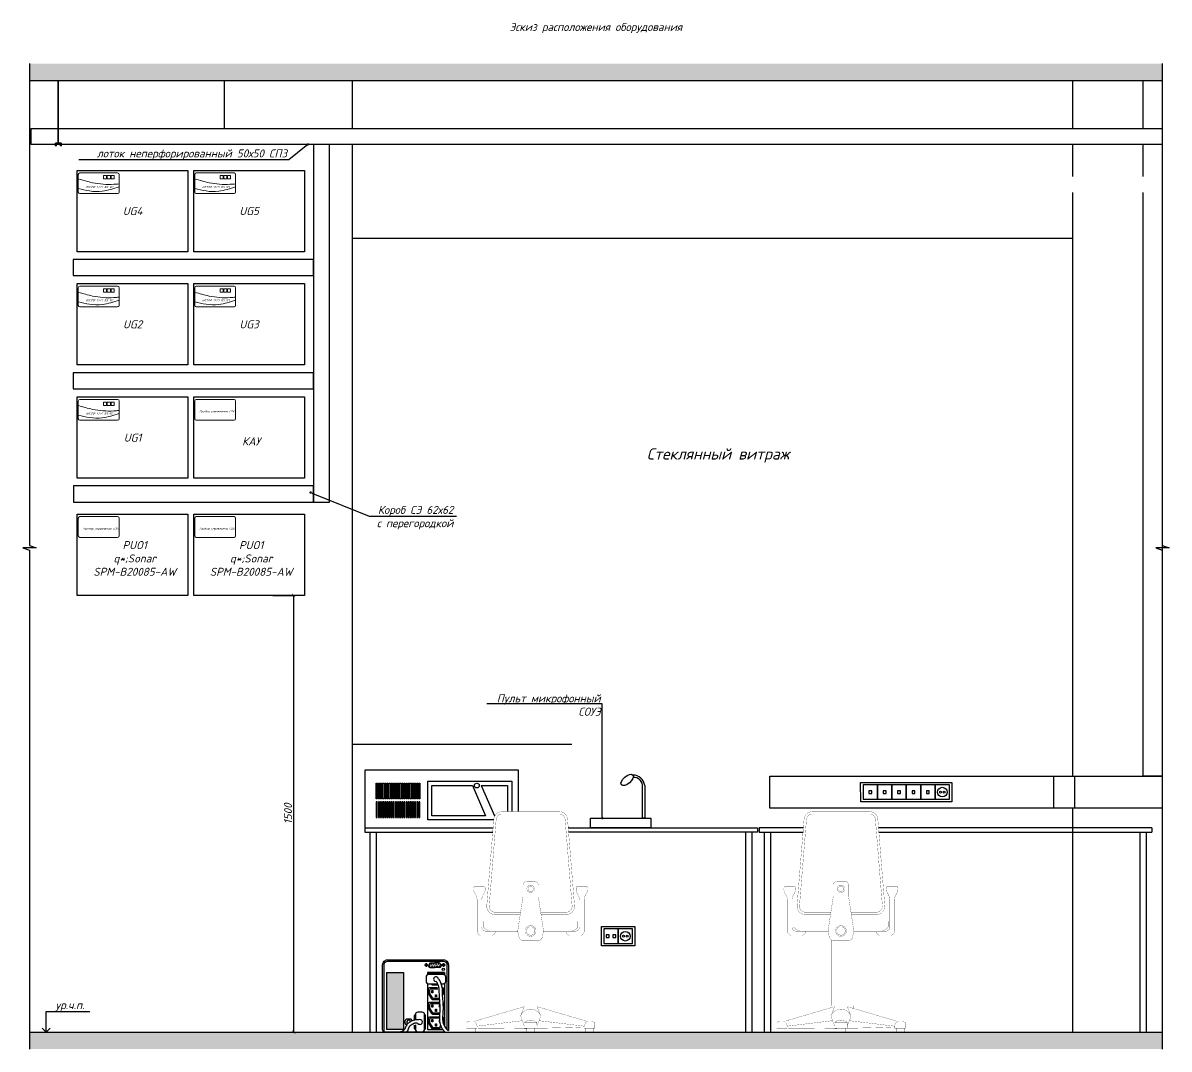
# Model space of a CAD drawing. Extents: x -152830 to 1281226, y -304852 to -2349.
# Drawn here: x 1146043 to 1181851, y -133827 to -101779 of the extents above; entities that cross this region are included whole.
import ezdxf
from ezdxf import colors
from ezdxf.entities.mleader import LeaderData, LeaderLine
from ezdxf.math import Vec2, Vec3

# ---------------------------------------------------------------- set-up
doc = ezdxf.new("R2010")
doc.units = 0
doc.header["$LTSCALE"] = 100
doc.header["$PDMODE"] = 1
doc.header["$PDSIZE"] = 200
doc.layers.get('Defpoints').update_dxf_attribs({"color": 42})
doc.styles.add('BDG_GOST_Common_R', font='GOST_Common.ttf')
doc.styles.add('OlympDesign', font='isocpeui.ttf', dxfattribs={"height": 250})
doc.dimstyles.new('BDG_D_1-4', dxfattribs={"dimtxt": 2.5, "dimasz": 2, "dimexe": 1, "dimexo": 0.5, "dimgap": 0.5, "dimtad": 1, "dimdec": 4, "dimlfac": 4, "dimdsep": 46, "dimtxsty": 'BDG_GOST_Common_R', "dimblk": 'ARCHTICK', "dimcen": 0, "dimclrd": 256, "dimclre": 256, "dimclrt": 256, "dimadec": 4, "dimazin": 2, "dimtfac": 1, "dimtdec": 4, "dimtofl": 0, "dimtmove": 1, "dimatfit": 3, "dimfxl": 1, "dimtolj": 1, "dimtzin": 0, "dimlwd": -1, "dimlwe": -1, "dimarcsym": 0})

# ---------------------------------------------------------------- blocks, each defined once
blk = doc.blocks.new('_None')
blk = doc.blocks.new('_Dot')
at = {"color": 0, "linetype": 'ByBlock', "lineweight": -2}
blk.add_line((-0.5, 0), (-1, 0), dxfattribs=at)
at = {"color": 0, "linetype": 'ByBlock', "const_width": 0.5}
blk.add_lwpolyline([(-0.25, 0, 1), (0.25, 0, 1)], format="xyb", close=True, dxfattribs=at)
blk = doc.blocks.new('1212ё')
blk.add_hatch(color=256).paths.add_polyline_path([(4885197.7, 145707.3), (4885130.4, 145707.3), (4885130.4, 145483.8), (4885197.7, 145483.8)])
h = blk.add_hatch(color=256)
h.paths.add_polyline_path([(4885326, 145620.3), (4885322.1, 145620.3), (4885322.1, 145611.3), (4885326, 145611.3)])
h.paths.add_polyline_path([(4885307.6, 145628.1), (4885311.5, 145628.1), (4885311.5, 145637.1), (4885307.6, 145637.1)])
h.paths.add_polyline_path([(4885326, 145563.3), (4885322.1, 145563.3), (4885322.1, 145554.3), (4885326, 145554.3)])
h.paths.add_polyline_path([(4885307.6, 145571.1), (4885311.5, 145571.1), (4885311.5, 145580.1), (4885307.6, 145580.1)])
h.paths.add_polyline_path([(4885326, 145506.3), (4885322.1, 145506.3), (4885322.1, 145497.3), (4885326, 145497.3)])
h.paths.add_polyline_path([(4885307.6, 145514.1), (4885311.5, 145514.1), (4885311.5, 145523.1), (4885307.6, 145523.1)])
for p, q in [((4885286.2, 145742.7), (4885286.2, 145728.6)), ((4885299, 145741.9), (4885295.5, 145732.9)), ((4885303.1, 145744.7), (4885319.6, 145744.7)), ((4885336, 145744.7), (4885319.6, 145744.7)), ((4885340.2, 145741.9), (4885343.7, 145732.9)), ((4885352.9, 145742.7), (4885352.9, 145728.6)), ((4885130.4, 145707.3), (4885197.7, 145707.3)), ((4885130.4, 145707.3), (4885130.4, 145483.8)), ((4885197.7, 145707.3), (4885197.7, 145483.8)), ((4885278.9, 145736.2), (4885293.5, 145736.2)), ((4885357.6, 145707.3), (4885290.3, 145707.3)), ((4885290.3, 145707.3), (4885290.3, 145698.7)), ((4885349.5, 145703.5), (4885298.5, 145703.5)), ((4885299.6, 145726.7), (4885319.6, 145726.7)), ((4885345, 145699), (4885303, 145699)), ((4885339.5, 145726.7), (4885319.6, 145726.7)), ((4885360.2, 145736.2), (4885345.7, 145736.2)), ((4885357.6, 145707.3), (4885357.6, 145698.7)), ((4885290.3, 145662.7), (4885290.3, 145483.8)), ((4885310.8, 145658.5), (4885330.9, 145658.5)), ((4885357.6, 145662.7), (4885357.6, 145496.4)), ((4885294, 145642), (4885294, 145625.6)), ((4885294.7, 145623.2), (4885307, 145603.6)), ((4885330.4, 145646.5), (4885298.5, 145646.5)), ((4885298.5, 145637.5), (4885298.5, 145626.9)), ((4885299.2, 145624.5), (4885309.5, 145608.1)), ((4885330.7, 145642), (4885303, 145642)), ((4885313.3, 145606), (4885334.7, 145606)), ((4885349.5, 145646.5), (4885346.4, 145646.5)), ((4885349.5, 145626.9), (4885349.5, 145637.5)), ((4885353.3, 145623.2), (4885350.6, 145618.8)), ((4885354, 145625.6), (4885354, 145642)), ((4885294, 145585), (4885294, 145568.6)), ((4885294.7, 145566.2), (4885307, 145546.6)), ((4885339.3, 145589.5), (4885298.5, 145589.5)), ((4885298.5, 145580.5), (4885298.5, 145569.9)), ((4885299.2, 145567.5), (4885309.5, 145551.1)), ((4885338.9, 145585), (4885303, 145585)), ((4885310.8, 145601.5), (4885337.2, 145601.5)), ((4885350.6, 145589.4), (4885353.1, 145588.8)), ((4885353.3, 145566.2), (4885350.9, 145562.3)), ((4885354, 145568.6), (4885354, 145585)), ((4885227, 145524.1), (4885207, 145524.1)), ((4885239.7, 145521.2), (4885239.7, 145539.2)), ((4885283, 145488.2), (4885283, 145539.2)), ((4885294, 145528), (4885294, 145511.6)), ((4885336.1, 145532.5), (4885298.5, 145532.5)), ((4885298.5, 145523.5), (4885298.5, 145512.9)), ((4885336.2, 145528), (4885303, 145528)), ((4885310.8, 145544.5), (4885335.6, 145544.5)), ((4885313.3, 145549), (4885334.7, 145549)), ((4885354, 145504.1), (4885354, 145528)), ((4885121.2, 145478.9), (4885121.2, 145494.9)), ((4885197.7, 145483.8), (4885130.4, 145483.8)), ((4885209.5, 145503.2), (4885207, 145503.2)), ((4885239.7, 145488.2), (4885239.7, 145501.5)), ((4885290.3, 145483.8), (4885350.9, 145483.8)), ((4885294.7, 145509.2), (4885307, 145489.6)), ((4885299.2, 145510.5), (4885309.5, 145494.1)), ((4885310.8, 145487.5), (4885337.2, 145487.5)), ((4885313.3, 145492), (4885334.7, 145492)), ((4885342.2, 145500), (4885338.6, 145494.1)), ((4885344.3, 145494.9), (4885341, 145489.6))]:
    blk.add_line(p, q)
for points in [[(4885360.2, 145473.6), (4885125.6, 145473.6, -0.414214), (4885115.6, 145483.6), (4885115.6, 145737.3, -0.414214), (4885134.3, 145756.1), (4885353.7, 145756.1, -0.414214), (4885372.4, 145737.3), (4885372.4, 145479.8)], [(4885121.2, 145474.6), (4885121.2, 145737.3, -0.414214), (4885134.3, 145750.5), (4885353.7, 145750.5, -0.414214), (4885366.8, 145737.3), (4885366.8, 145484.4)], [(4885346.1, 145662.7), (4885352.8, 145662.7, 0.414214), (4885362.2, 145672.1), (4885362.2, 145689.3, 0.414214), (4885352.8, 145698.7), (4885294.8, 145698.7, 0.414214), (4885285.5, 145689.3), (4885285.5, 145672.1, 0.414214), (4885294.8, 145662.7), (4885330.6, 145662.7)], [(4885243.4, 145502.8), (4885243.4, 145491.4), (4885243.4, 145484.7, 0.414214), (4885252.7, 145475.3), (4885269.9, 145475.3, 0.414214), (4885279.3, 145484.7), (4885279.3, 145542.7, 0.414214), (4885269.9, 145552), (4885252.7, 145552, 0.414214), (4885243.4, 145542.7), (4885243.4, 145521.8)]]:
    blk.add_lwpolyline(points, format="xyb")
for points in [[(4885307.6, 145637.1), (4885311.5, 145637.1), (4885311.5, 145628.1), (4885307.6, 145628.1)], [(4885322.1, 145620.3), (4885326, 145620.3), (4885326, 145611.3), (4885322.1, 145611.3)], [(4885307.6, 145580.1), (4885311.5, 145580.1), (4885311.5, 145571.1), (4885307.6, 145571.1)], [(4885322.1, 145563.3), (4885326, 145563.3), (4885326, 145554.3), (4885322.1, 145554.3)], [(4885307.6, 145523.1), (4885311.5, 145523.1), (4885311.5, 145514.1), (4885307.6, 145514.1)], [(4885322.1, 145506.3), (4885326, 145506.3), (4885326, 145497.3), (4885322.1, 145497.3)]]:
    blk.add_lwpolyline(points, close=True)
for points in [[(4885338.2, 145580.1), (4885336.5, 145580.1), (4885336.5, 145571.1), (4885336.8, 145571.1)], [(4885336.5, 145522.7), (4885336.5, 145514.1), (4885337.9, 145514.1)]]:
    blk.add_lwpolyline(points)
for centre, radius in [((4885286.2, 145736.2), 5.15), ((4885304.8, 145739.7), 1.36), ((4885314.6, 145739.7), 1.36), ((4885324.5, 145739.7), 1.36), ((4885334.3, 145739.7), 1.36), ((4885352.9, 145736.2), 5.15), ((4885299.4, 145731.3), 1.36), ((4885309.2, 145731.3), 1.36), ((4885318.9, 145731.3), 1.36), ((4885328.8, 145731.3), 1.36), ((4885338.6, 145731.3), 1.36), ((4885352.5, 145719.8), 4.6)]:
    blk.add_circle(centre, radius)
for centre, radius, start, end in [((4885303.1, 145740.2), 4.5, 90, 158.7589), ((4885336, 145740.2), 4.5, 21.2411, 90), ((4885298.5, 145699), 4.5, 90, 180), ((4885299.6, 145731.2), 4.5, 158.7589, 270), ((4885339.5, 145731.2), 4.5, 270, 21.2411), ((4885349.5, 145699), 4.5, 0, 90), ((4885310.8, 145663), 4.5, 212.1014, 270), ((4885323.8, 145680.7), 9.38, 0, 238.0616), ((4885298.5, 145642), 4.5, 90, 180), ((4885298.5, 145625.6), 4.5, 180, 212.1014), ((4885303, 145637.5), 4.5, 90, 180), ((4885303, 145626.9), 4.5, 180, 212.1014), ((4885310.8, 145606), 4.5, 212.1014, 270), ((4885313.3, 145610.5), 4.5, 212.1014, 270), ((4885334.7, 145610.5), 4.5, 270, 295.7086), ((4885349.5, 145642), 4.5, 0, 90), ((4885349.5, 145625.6), 4.5, 327.8986, 0), ((4885298.5, 145585), 4.5, 90, 180), ((4885298.5, 145568.6), 4.5, 180, 212.1014), ((4885303, 145580.5), 4.5, 90, 180), ((4885303, 145569.9), 4.5, 180, 212.1014), ((4885349.5, 145585), 4.5, 0, 35.8949), ((4885349.5, 145568.6), 4.5, 327.8986, 0), ((4885217, 145513.7), 14.5, 133.6292, 226.3708), ((4885217, 145513.7), 7.27, 7.8098, 243.773), ((4885217, 145513.7), 14.5, 17.7179, 46.3708), ((4885244.2, 145539.2), 4.5, 100.5877, 180), ((4885261.3, 145513.7), 9.43, 270.5144, 102.3459), ((4885278.5, 145539.2), 4.5, 0, 79.4123), ((4885298.5, 145528), 4.5, 90, 180), ((4885303, 145523.5), 4.5, 90, 180), ((4885303, 145512.9), 4.5, 180, 212.1014), ((4885310.8, 145549), 4.5, 212.1014, 270), ((4885313.3, 145553.5), 4.5, 212.1014, 270), ((4885334.7, 145553.5), 4.5, 270, 277.759), ((4885349.5, 145528), 4.5, 0, 72.2818), ((4885244.2, 145488.2), 4.5, 180, 259.4123), ((4885278.5, 145488.2), 4.5, 280.5877, 0), ((4885298.5, 145511.6), 4.5, 180, 212.1014), ((4885310.8, 145492), 4.5, 212.1014, 270), ((4885313.3, 145496.5), 4.5, 212.1014, 270), ((4885334.7, 145496.5), 4.5, 270, 327.8986), ((4885337.2, 145492), 4.5, 270, 327.8986)]:
    blk.add_arc(centre, radius, start, end)
for points, knots in [([(4885318.9, 145672.8), (4885324.8, 145671.5), (4885325.2, 145671), (4885326.3, 145669.8), (4885327, 145668.8), (4885328.7, 145666.3), (4885329.6, 145664.6), (4885331.2, 145660.9), (4885331.9, 145658.9), (4885333.1, 145654.5), (4885333.6, 145652.2), (4885334.4, 145647.3), (4885334.7, 145644.7), (4885335.3, 145637.8), (4885335.5, 145633.4), (4885335.8, 145625.6), (4885335.9, 145622.2), (4885336.1, 145616.5), (4885336.2, 145614.2), (4885336.5, 145609.7), (4885336.6, 145607.4), (4885337.1, 145600.9), (4885337.4, 145596.6), (4885337.9, 145590), (4885338.1, 145587.6), (4885338.4, 145582.7), (4885338.5, 145580.3), (4885338.9, 145573), (4885339, 145568.2), (4885338.9, 145561.7), (4885338.9, 145560), (4885338.8, 145557.1), (4885338.7, 145556), (4885338.6, 145553.8), (4885338.6, 145552.7), (4885338.4, 145549.2), (4885338.2, 145546.9), (4885337.8, 145540.4), (4885337.5, 145536.2), (4885337.3, 145527.3), (4885337.4, 145522.8), (4885338.1, 145516.4), (4885338.4, 145514.8), (4885338.9, 145511.7), (4885339.2, 145510.2), (4885339.9, 145507.4), (4885340.3, 145505.9), (4885341.5, 145501.7), (4885342.6, 145498.9), (4885345.8, 145491.6), (4885348.2, 145487.3), (4885352.9, 145481.1), (4885354.7, 145478.9), (4885357.8, 145475.7), (4885359, 145474.6), (4885360.2, 145473.6)], [0, 0, 0, 0, 2.073829, 2.073829, 6.221486, 6.221486, 12.842874, 12.842874, 19.464262, 19.464262, 26.08565, 26.08565, 32.707039, 32.707039, 43.057231, 43.057231, 50.690868, 50.690868, 55.85087, 55.85087, 61.010872, 61.010872, 71.330877, 71.330877, 77.377053, 77.377053, 83.423228, 83.423228, 95.515578, 95.515578, 99.82058, 99.82058, 102.636087, 102.636087, 105.451594, 105.451594, 111.082608, 111.082608, 120.773769, 120.773769, 130.46493, 130.46493, 133.862276, 133.862276, 136.783647, 136.783647, 139.705018, 139.705018, 145.547759, 145.547759, 155.029207, 155.029207, 160.3557, 160.3557, 163.297682, 163.297682, 163.297682, 163.297682]), ([(4885333.2, 145680.7), (4885348.9, 145665), (4885347, 145628.2), (4885351, 145586.7), (4885352.2, 145552.5), (4885346.9, 145515.5), (4885360, 145489.6), (4885370.9, 145480.8), (4885372.4, 145479.8)], [0, 0, 0, 0, 66.526809, 93.834716, 128.050884, 168.596413, 203.698846, 209.086557, 209.086557, 209.086557, 209.086557]), ([(4885259.2, 145522.9), (4885254, 145522.4), (4885247.4, 145522.5), (4885237.8, 145521), (4885231.3, 145518.5), (4885222.5, 145514), (4885215.6, 145508.7), (4885205.4, 145500.3), (4885204, 145480.4), (4885188.3, 145474.9), (4885179.2, 145473.6)], [0, 0, 0, 0, 31.846095, 39.195652, 58.235349, 73.038396, 98.70487, 110.319011, 150.772328, 200.912656, 200.912656, 200.912656, 200.912656]), ([(4885261.3, 145504.3), (4885257.1, 145503.5), (4885255.1, 145504.7), (4885254.4, 145507.2), (4885253.3, 145506.9), (4885251.1, 145509.1), (4885249.6, 145509.8), (4885245.6, 145509.5), (4885243.8, 145509.3), (4885242.4, 145509), (4885242.2, 145509), (4885241.9, 145508.9), (4885241.7, 145508.9), (4885241.3, 145508.7), (4885240.9, 145508.6), (4885239.9, 145508.3), (4885239.2, 145508.1), (4885237.6, 145507.4), (4885236.8, 145507.1), (4885235, 145506.3), (4885234.1, 145505.8), (4885232.3, 145504.9), (4885231.5, 145504.5), (4885230.2, 145503.7), (4885229.8, 145503.4), (4885228.8, 145502.8), (4885228.3, 145502.5), (4885226.8, 145501.4), (4885225.8, 145500.7), (4885224.2, 145499.5), (4885223.7, 145499.1), (4885222.9, 145498.4), (4885222.5, 145498.1), (4885222, 145497.7), (4885221.8, 145497.6), (4885221.4, 145497.2), (4885221.2, 145497), (4885220.7, 145496.7), (4885220.5, 145496.5), (4885220, 145496.1), (4885219.7, 145495.9), (4885219.3, 145495.5), (4885219.2, 145495.3), (4885219.2, 145495.3), (4885219.2, 145495.2), (4885219.1, 145495.2), (4885219.1, 145495.2), (4885219, 145495.1), (4885219, 145495), (4885218.7, 145494.5), (4885218.5, 145494.1), (4885218, 145492.9), (4885217.7, 145492.2), (4885217.1, 145490.5), (4885216.8, 145489.5), (4885216.1, 145487.4), (4885215.7, 145486.2), (4885214.8, 145483.7), (4885214.2, 145482.4), (4885213.2, 145480.3), (4885212.8, 145479.7), (4885212.2, 145478.6), (4885211.9, 145478.2), (4885210.9, 145476.8), (4885210.2, 145475.9), (4885209.1, 145474.5), (4885208.6, 145474), (4885208.1, 145473.6)], [0, 0, 0, 0, 1.579936, 1.579936, 4.739808, 4.739808, 10.107013, 10.107013, 15.474218, 15.474218, 16.125352, 16.125352, 16.776486, 16.776486, 18.078755, 18.078755, 20.683292, 20.683292, 23.278884, 23.278884, 26.175315, 26.175315, 29.071747, 29.071747, 30.811517, 30.811517, 32.551288, 32.551288, 36.030829, 36.030829, 37.811869, 37.811869, 38.807646, 38.807646, 39.426319, 39.426319, 40.198279, 40.198279, 40.970239, 40.970239, 42.514158, 42.514158, 44.058078, 44.058078, 44.578095, 44.578095, 45.098112, 45.098112, 46.138145, 46.138145, 48.605122, 48.605122, 51.0721, 51.0721, 53.539077, 53.539077, 56.006054, 56.006054, 58.473031, 58.473031, 59.530153, 59.530153, 60.302114, 60.302114, 61.846035, 61.846035, 62.824618, 62.824618, 62.824618, 62.824618])]:
    blk.add_open_spline(points, degree=3, knots=knots)
blk = doc.blocks.new('ииии')
at = {"lineweight": 25, "const_width": 0.812}
for points in [[(4881410.6, 141817.8), (4881508.8, 141817.8, 0.438025), (4881541.2, 141852.9), (4881514, 142190.1, 0.390796), (4881481.6, 142220), (4881258.4, 142220, 0.390796), (4881226, 142190.1), (4881198.7, 141852.9, 0.438025), (4881231.1, 141817.8), (4881329.4, 141817.8)], [(4881409.1, 141827.1), (4881508.8, 141827.1, 0.438025), (4881531.9, 141852.1), (4881504.6, 142189.3, 0.390796), (4881481.6, 142210.6), (4881258.4, 142210.6, 0.390796), (4881235.3, 142189.3), (4881208.1, 141852.1, 0.438025), (4881231.1, 141827.1), (4881330.8, 141827.1)], [(4881147.6, 141922.1, 0.157065), (4881151.5, 141900.9, 0.157065)], [(4881151.5, 141927.6, 0.349073), (4881147.6, 141922.1, 0.349073)], [(4881161, 141868.8, 0.181669), (4881151.5, 141900.9, 0.181669)], [(4881178.8, 141868.8, -0.181669), (4881188.3, 141900.9, -0.181669)], [(4881188.3, 141927.6, -0.349073), (4881192.2, 141922.1, -0.349073)], [(4881192.2, 141922.1, -0.157065), (4881188.3, 141900.9, -0.157065)], [(4881547.7, 141922.1, 0.157065), (4881551.6, 141900.9, 0.157065)], [(4881551.6, 141927.6, 0.349073), (4881547.7, 141922.1, 0.349073)], [(4881561.2, 141868.8, 0.181669), (4881551.6, 141900.9, 0.181669)], [(4881578.9, 141868.8, -0.181669), (4881588.4, 141900.9, -0.181669)], [(4881588.4, 141927.6, -0.349073), (4881592.4, 141922.1, -0.349073)], [(4881592.4, 141922.1, -0.157065), (4881588.4, 141900.9, -0.157065)], [(4881161, 141875.5), (4881161, 141752.8, 0.414214), (4881177.3, 141736.6), (4881215.7, 141736.6, 0.414214), (4881231.9, 141752.8), (4881231.9, 141753.2)], [(4881211.5, 141753.2), (4881195, 141753.2, -0.414214), (4881178.8, 141769.4), (4881178.8, 141875.5)], [(4881578.9, 141875.5), (4881578.9, 141752.8, -0.414214), (4881562.6, 141736.6), (4881524.2, 141736.6, -0.414214), (4881508, 141752.8), (4881508, 141753.2)], [(4881528.4, 141753.2), (4881544.9, 141753.2, 0.414214), (4881561.2, 141769.4), (4881561.2, 141875.5)], [(4881185.5, 141769.4, 0.19403), (4881211.5, 141753.2, 0.19403)], [(4881554.4, 141769.4, -0.19403), (4881528.4, 141753.2, -0.19403)], [(4881409.3, 141422.4, 0.662735), (4881330.6, 141422.4, 0.662735)], [(4881160.5, 141382.2, 0.291439), (4881145.5, 141402.3, 0.291439)], [(4881394.4, 141396.6, 0.371511), (4881345.4, 141396.6, 0.371511)], [(4881579.5, 141382.2, -0.291439), (4881594.4, 141402.3, -0.291439)]]:
    blk.add_lwpolyline(points, format="xyb", dxfattribs=at)
for points in [[(4881370, 141716.3), (4881399.3, 141716.3, 0.352055), (4881415.1, 141729), (4881420.4, 141753.2), (4881400, 141886.9, -0.037954), (4881399.8, 141889.4), (4881399.8, 141932, 0.414214), (4881383.6, 141948.3), (4881370, 141948.3), (4881356.4, 141948.3, 0.414214), (4881340.1, 141932), (4881340.1, 141889.4, -0.037954), (4881339.9, 141886.9), (4881319.9, 141756.2, 0.092392), (4881320.1, 141750.2), (4881324.8, 141729, 0.352055), (4881340.7, 141716.3)], [(4881359.6, 141907.8, 0.198912), (4881370, 141903.5, 0.198912), (4881380.4, 141907.8, 0.198912), (4881384.7, 141918.2, 0.198912), (4881380.4, 141928.6, 0.198912), (4881370, 141932.9, 0.198912), (4881359.6, 141928.6, 0.198912), (4881355.3, 141918.2, 0.198912)], [(4881362.6, 141910.9, 0.198912), (4881370, 141907.8, 0.198912), (4881377.3, 141910.9, 0.198912), (4881380.3, 141918.2, 0.198912), (4881377.3, 141925.5, 0.198912), (4881370, 141928.6, 0.198912), (4881362.6, 141925.5, 0.198912), (4881359.6, 141918.2, 0.198912)], [(4881355.1, 141739.3, 0.198912), (4881370, 141733.1, 0.198912), (4881384.8, 141739.3, 0.198912), (4881390.9, 141754.1, 0.198912), (4881384.8, 141768.9, 0.198912), (4881370, 141775.1, 0.198912), (4881355.1, 141768.9, 0.198912), (4881349, 141754.1, 0.198912)], [(4881358.2, 141742.3, 0.198912), (4881370, 141737.4, 0.198912), (4881381.8, 141742.3, 0.198912), (4881386.6, 141754.1, 0.198912), (4881381.8, 141765.9, 0.198912), (4881370, 141770.8, 0.198912), (4881358.2, 141765.9, 0.198912), (4881353.3, 141754.1, 0.198912)]]:
    blk.add_lwpolyline(points, format="xyb", close=True, dxfattribs=at)
for points in [[(4881151.5, 141927.6), (4881188.3, 141927.6)], [(4881588.4, 141927.6), (4881551.6, 141927.6)], [(4881325.4, 141791.7), (4881185.5, 141791.7), (4881185.5, 141769.4), (4881322, 141769.4)], [(4881185.5, 141769.4), (4881322, 141769.4)], [(4881319.5, 141753.2), (4881211.5, 141753.2)], [(4881418, 141769.4), (4881554.3, 141769.4), (4881554.3, 141791.7), (4881414.6, 141791.7)], [(4881418, 141769.4), (4881554.4, 141769.4)], [(4881420.4, 141753.2), (4881528.4, 141753.2)], [(4881333.5, 141462.1), (4881333.5, 141718)], [(4881406.5, 141462.1), (4881406.5, 141718)], [(4881160.5, 141374.2), (4881118.9, 141374.2), (4881118.9, 141396.9), (4881132.3, 141402.3), (4881153.8, 141402.3), (4881345.4, 141458.5)], [(4881320.6, 141451.2), (4881320.6, 141462.1), (4881370, 141462.1)], [(4881345.4, 141458.5), (4881330.6, 141422.4), (4881337.3, 141403.6), (4881345.4, 141382.2), (4881345.4, 141374.2), (4881370, 141374.2)], [(4881345.4, 141458.5), (4881394.6, 141458.5)], [(4881419.4, 141451.2), (4881419.4, 141462.1), (4881370, 141462.1)], [(4881394.6, 141458.5), (4881409.3, 141422.4), (4881402.6, 141403.6), (4881394.6, 141382.2), (4881394.6, 141374.2), (4881370, 141374.2)], [(4881579.5, 141374.2), (4881621, 141374.2), (4881621, 141396.9), (4881607.6, 141402.3), (4881586.2, 141402.3), (4881394.6, 141458.5)], [(4881160.5, 141374.2), (4881160.5, 141382.2), (4881337.3, 141403.6)], [(4881345.4, 141382.2), (4881345.4, 141396.6), (4881394.4, 141396.6), (4881394.6, 141382.2)], [(4881579.5, 141374.2), (4881579.5, 141382.2), (4881402.6, 141403.6)], [(4881122.9, 141374.2), (4881122.9, 141358.1)], [(4881122.9, 141358.1), (4881154.3, 141358.1)], [(4881154.2, 141371.3), (4881280.3, 141372.3), (4881354.5, 141373.4)], [(4881154.3, 141374.2), (4881154.3, 141358.1)], [(4881354.7, 141374.2), (4881354.7, 141358.1)], [(4881354.7, 141358.1), (4881386.2, 141358.1)], [(4881385.9, 141373.9), (4881416.6, 141374.3), (4881529.7, 141377.2), (4881579.3, 141379.3)], [(4881386.2, 141374.2), (4881386.2, 141358.1)], [(4881585.6, 141374.2), (4881585.6, 141358.1)], [(4881585.6, 141358.1), (4881617.1, 141358.1)], [(4881617.1, 141374.2), (4881617.1, 141358.1)]]:
    blk.add_lwpolyline(points, dxfattribs=at)
blk = doc.blocks.new('_ArchTick')
at = {"color": 0, "linetype": 'ByBlock', "const_width": 0.15}
blk.add_lwpolyline([(-0.5, -0.5), (0.5, 0.5)], dxfattribs=at)
blk = doc.blocks.new('*D301')
at = {"transparency": 16777216}
for p, q in [((1153851, -119659), (1154501, -119659)), ((1154500, -119659), (1154500, -133302)), ((1153851, -133302), (1154501, -133302))]:
    blk.add_line(p, q, dxfattribs=at)
at = {"layer": 'Defpoints', "color": 0, "transparency": 16777216}
for p in [(1153850, -119659), (1153850, -133302), (1154500, -133302)]:
    blk.add_point(p, dxfattribs=at)
at = {"transparency": 16777216, "xscale": 100, "yscale": 100, "zscale": 100}
for p, rotation in [((1154500, -119659), 90), ((1154500, -133302), 270)]:
    blk.add_blockref('_ArchTick', p, dxfattribs=dict(at, rotation=rotation))
at = {"transparency": 16777216, "insert": (1154325, -126481), "char_height": 250, "attachment_point": 5, "rotation": 90, "style": 'OlympDesign'}
blk.add_mtext('\\A1;1500', dxfattribs=at)
blk = doc.blocks.new('ИВЭПР 12_5 2х40')
at = {"lineweight": 20}
for p, q in [((-169.9, 186.2), (-169.9, 241.1)), ((-164.9, 246.1), (-47, 246.1)), ((-42, 241.1), (-42, 186.2)), ((-47, 181.2), (-164.9, 181.2))]:
    blk.add_line(p, q, dxfattribs=at)
blk.add_lwpolyline([(-173, 254), (173, 254), (173, 0), (-173, 0)], close=True)
for points in [[(-90.8, 237.5), (-81.2, 237.5), (-81.2, 227.7), (-90.8, 227.7)], [(-79, 237.5), (-69.4, 237.5), (-69.4, 227.7), (-79, 227.7)], [(-67.4, 237.5), (-57.8, 237.5), (-57.8, 227.7), (-67.4, 227.7)]]:
    blk.add_lwpolyline(points, close=True, dxfattribs=at)
for centre, start, end in [((-164.9, 241.1), 90, 180), ((-47, 241.1), 0, 90), ((-164.9, 186.2), 180, 270), ((-47, 186.2), 270, 0)]:
    blk.add_arc(centre, 5, start, end, dxfattribs=at)
blk.add_open_spline([(-169.5, 227.2), (-154.7, 222.8), (-118.8, 212.1), (-75.4, 208.7), (-48.1, 211.2), (-42.7, 211.7), (-42.5, 211.8), (-42.2, 211.8), (-42, 211.8)], degree=3, knots=[0, 0, 0, 0, 925.459847, 2247.059206, 2573.193282, 2573.193282, 2573.193282, 2586.350797, 2586.350797, 2586.350797, 2586.350797], dxfattribs=at)
blk.add_spline([(-169.6, 197.1), (-134.2, 189.5), (-94.8, 189), (-42, 202.4)], degree=3, dxfattribs=at)
at = {"lineweight": 20, "insert": (-146.4, 205), "char_height": 6.5, "attachment_point": 1, "style": 'OlympDesign'}
blk.add_mtext_dynamic_manual_height_columns('ИВЭПР 12/5 RS-R3', width=225.735, gutter_width=1.25, heights=[0], dxfattribs=at)

msp = doc.modelspace()

# ---------------------------------------------------------------- hatches: boundary and pattern name
h = msp.add_hatch()
h.set_pattern_fill('AR-CONC', color=252, scale=2.017466)
h.set_pattern_definition([(50, (794036.7, -143708.44), (367.55147, -32.15657), [38.43274, -422.7601]), (355, (794036.7, -143708.44), (-71.10242, 385.4508), [30.7462, -338.20926]), (100.45144, (794067.33, -143711.12), (296.44904, 353.2942), [32.6628, -359.2911]), (46.1842, (794036.7, -143605.96), (546.8929, -84.819), [57.6491, -634.14016]), (96.63556, (794082.3, -143613), (478.9549, 499.1739), [48.9942, -538.93714]), (351.18415, (794036.7, -143605.96), (478.9549, 499.1739), [46.1192, -507.3116]), (21, (794087.94, -143631.58), (305.87696, -206.3166), [38.43274, -422.7601]), (326, (794087.94, -143631.58), (124.68352, 371.59305), [30.7462, -338.2081]), (71.45144, (794113.43, -143648.77), (430.56048, 165.27644), [32.6628, -359.2905]), (37.5, (794036.7, -143708.44), (6.231154, 170.58696), [0, -334.10859, 0, -343.33245, 0, -339.48918]), (7.5, (794036.7, -143708.44), (134.80643, 202.11095), [0, -195.75074, 0, -326.42204, 0, -129.39021]), (327.5, (793922.43, -143708.44), (273.549483, -11.55755), [0, -128.10912, 0, -399.70046, 0, -530.37177]), (317.5, (793871.18, -143708.44), (298.84566, 51.2971), [0, -166.54186, 0, -265.4421, 0, -376.64082])])
h.paths.add_polyline_path([(1146247.992946, -103048.12137), (1146247.992946, -103572.434494), (1181638.950619, -103572.434494), (1181638.950619, -103048.12137)])
h = msp.add_hatch()
h.set_pattern_fill('AR-CONC', color=252, scale=2.017466)
h.set_pattern_definition([(50, (794036.7, -150433.45), (367.55147, -32.15657), [38.43274, -422.7601]), (355, (794036.7, -150433.45), (-71.10242, 385.4508), [30.7462, -338.20926]), (100.45144, (794067.33, -150436.13), (296.44904, 353.2942), [32.6628, -359.2911]), (46.1842, (794036.7, -150330.96), (546.8929, -84.819), [57.6491, -634.14016]), (96.63556, (794082.3, -150338.03), (478.9549, 499.1739), [48.9942, -538.93714]), (351.18415, (794036.7, -150330.96), (478.9549, 499.1739), [46.1192, -507.3116]), (21, (794087.94, -150356.58), (305.87696, -206.3166), [38.43274, -422.7601]), (326, (794087.94, -150356.58), (124.68352, 371.59305), [30.7462, -338.2081]), (71.45144, (794113.43, -150373.77), (430.56048, 165.27644), [32.6628, -359.2905]), (37.5, (794036.7, -150433.45), (6.231154, 170.58696), [0, -334.10859, 0, -343.33245, 0, -339.48918]), (7.5, (794036.7, -150433.45), (134.80643, 202.11095), [0, -195.75074, 0, -326.42204, 0, -129.39021]), (327.5, (793922.43, -150433.45), (273.549483, -11.55755), [0, -128.10912, 0, -399.70046, 0, -530.37177]), (317.5, (793871.18, -150433.45), (298.84566, 51.2971), [0, -166.54186, 0, -265.4421, 0, -376.64082])])
h.paths.add_polyline_path([(1146247.992946, -133302.434494), (1146247.992946, -133826.747619), (1181638.950619, -133826.747619), (1181638.950619, -133302.434494)])

# ---------------------------------------------------------------- linework, layer by layer
at = {"lineweight": 35}
msp.add_line((1147147.013443, -105527.65197), (1147147.013443, -103572.434494), dxfattribs=at)
at = {"linetype": 'Continuous', "lineweight": 15}
for p, q in [((1147049.513443, -105545.15197), (1147049.513443, -105609.934494)), ((1147057.013443, -105542.65197), (1147057.013443, -105609.934494)), ((1147078.763443, -105614.934494), (1147062.013443, -105614.934494)), ((1147062.013443, -105622.434494), (1147078.763443, -105622.434494)), ((1147064.513443, -105535.15197), (1147229.513443, -105535.15197)), ((1147083.763443, -105535.15197), (1147083.763443, -105572.434494)), ((1147083.763443, -105609.934494), (1147083.763443, -105572.434494)), ((1147091.263443, -105535.15197), (1147091.263443, -105572.434494)), ((1147091.263443, -105572.434494), (1147091.263443, -105609.934494)), ((1147202.763443, -105535.15197), (1147202.763443, -105572.434494)), ((1147202.763443, -105609.934494), (1147202.763443, -105572.434494)), ((1147210.263443, -105535.15197), (1147210.263443, -105572.434494)), ((1147210.263443, -105572.434494), (1147210.263443, -105609.934494)), ((1147232.013443, -105614.934494), (1147215.263443, -105614.934494)), ((1147215.263443, -105622.434494), (1147232.013443, -105622.434494)), ((1147237.013443, -105609.934494), (1147237.013443, -105542.65197)), ((1147244.513443, -105545.15197), (1147244.513443, -105609.934494))]:
    msp.add_line(p, q, dxfattribs=at)
at = {"linetype": 'ByBlock', "lineweight": -2}
for p, q in [((1147057.013443, -105547.434494), (1147083.763443, -105547.434494)), ((1147083.763443, -105572.434494), (1147057.013443, -105572.434494)), ((1147083.763443, -105572.434494), (1147057.013443, -105572.434494)), ((1147091.263443, -105547.434494), (1147202.763443, -105547.434494)), ((1147202.763443, -105572.434494), (1147091.263443, -105572.434494)), ((1147202.763443, -105572.434494), (1147091.263443, -105572.434494)), ((1147210.263443, -105547.434494), (1147237.013443, -105547.434494)), ((1147237.013443, -105572.434494), (1147210.263443, -105572.434494)), ((1147237.013443, -105572.434494), (1147210.263443, -105572.434494))]:
    msp.add_line(p, q, dxfattribs=at)
at = {"linetype": 'Continuous', "lineweight": 15, "ltscale": 0.5}
msp.add_line((1147227.013443, -105527.65197), (1147067.013443, -105527.65197), dxfattribs=at)
at = {"lineweight": 20}
for p, q in [((1151409.701787, -114139.864109), (1151409.701787, -113590.140019)), ((1151459.701782, -113540.140024), (1152638.753408, -113540.140024)), ((1152688.753403, -113590.140019), (1152688.753403, -114139.864109)), ((1152638.753408, -114189.864104), (1151459.701782, -114189.864104)), ((1147770.753071, -117797.807249), (1147770.753071, -117248.08316)), ((1147820.753066, -117198.083165), (1148999.804692, -117198.083165)), ((1149049.804687, -117248.08316), (1149049.804687, -117797.807249)), ((1151409.701787, -117797.807249), (1151409.701787, -117248.08316)), ((1151459.701782, -117198.083165), (1152638.753408, -117198.083165)), ((1152688.753403, -117248.08316), (1152688.753403, -117797.807249)), ((1148999.804692, -117847.807244), (1147820.753066, -117847.807244)), ((1152638.753408, -117847.807244), (1151459.701782, -117847.807244))]:
    msp.add_line(p, q, dxfattribs=at)
at = {"color": 252}
msp.add_line((1146247.992946, -133302.434494), (1181638.950619, -133302.434494), dxfattribs=at)
for points in [[(1146247.992946, -103048.12137), (1146247.992946, -118097.659991), (1146459.82644, -118175.277932), (1146043.305588, -118175.277932), (1146247.992946, -118250.066828), (1146247.992946, -133827.473229)], [(1181638.950619, -103048.12137), (1181638.950619, -118097.659991), (1181850.784113, -118175.277932), (1181434.263261, -118175.277932), (1181638.950619, -118250.066828), (1181638.950619, -133826.747619)], [(1146247.992946, -103572.434494), (1181638.950619, -103572.434494)], [(1152338.950619, -105072.434494), (1152338.950619, -103572.434494)], [(1156338.950619, -105072.434494), (1156338.950619, -103572.434494)], [(1178838.950619, -105072.434494), (1178838.950619, -103572.434494)], [(1156338.950619, -106572.434494), (1156338.950619, -105572.434494)], [(1178838.950619, -106572.434494), (1178838.950619, -105572.434494)], [(1156338.950619, -133302.434494), (1156338.950619, -106572.434494)], [(1178838.950619, -125302.434494), (1178838.950619, -107072.434494)], [(1156338.950619, -108502.434494), (1178838.950619, -108502.434494)], [(1156338.950619, -124302.434494), (1163188.096618, -124302.434494)], [(1178838.950619, -133302.434494), (1178838.950619, -126302.434494)]]:
    msp.add_lwpolyline(points, dxfattribs=at)
for points in [[(1181038.950619, -105072.434494), (1181038.950619, -103572.434494), (1181638.950619, -103572.434494), (1181638.950619, -125302.434494), (1181038.950619, -125302.434494), (1181038.950619, -107072.434494)], [(1181638.950619, -105572.434494), (1146300.001903, -105572.434494), (1146300.001903, -105072.434494), (1181638.950619, -105072.434494), (1181638.950619, -105572.434494)], [(1181038.950619, -106572.434494), (1181038.950619, -105572.434494)], [(1161525.349289, -126410.058933), (1161525.349289, -125118.4297), (1156725.349289, -125118.4297), (1156725.349289, -126918.4297), (1160731.691734, -126918.4297)], [(1178238.950619, -125302.434494), (1178238.950619, -126302.434494)], [(1178896.678334, -125302.434494), (1178896.678334, -126302.434494)], [(1160752.160899, -126665.047261), (1158694.566976, -126665.047261), (1158694.566976, -125456.800394), (1161319.74793, -125456.800394), (1161319.74793, -126410.058933)], [(1160495.637065, -126539.962386), (1158822.38253, -126539.962386), (1158822.38253, -125598.769034), (1160084.116386, -125598.769034)], [(1160084.116386, -125598.769034), (1160495.637065, -126539.962386)], [(1160361.69885, -125598.769034), (1161182.796037, -125598.769034), (1161182.796037, -126410.058933)], [(1160361.69885, -125598.769034), (1160773.21953, -126539.962386)], [(1165469.010387, -125595.881929), (1165469.010387, -126614.857782), (1165396.031145, -126614.857782), (1165395.022089, -125640.179961)], [(1160787.463435, -126539.962386), (1160773.21953, -126539.962386)]]:
    msp.add_lwpolyline(points)
for points in [[(1155118.950619, -105572.434494), (1155118.950619, -116741.506892), (1155618.950619, -116741.506892), (1155618.950619, -105572.434494)], [(1147610.001903, -109663.362096), (1155118.950619, -109663.362096), (1155118.950619, -109163.362096), (1147610.001903, -109163.362096)], [(1147610.001903, -113202.434494), (1155118.950619, -113202.434494), (1155118.950619, -112702.434494), (1147610.001903, -112702.434494)], [(1151378.950619, -113461.506892), (1154838.950619, -113461.506892), (1154838.950619, -116001.506892), (1151378.950619, -116001.506892)], [(1147620.001903, -116741.506892), (1155118.950619, -116741.506892), (1155118.950619, -116241.506892), (1147620.001903, -116241.506892)], [(1147740.001903, -117119.450033), (1151200.001903, -117119.450033), (1151200.001903, -119659.450033), (1147740.001903, -119659.450033)], [(1151378.950619, -117119.450033), (1154838.950619, -117119.450033), (1154838.950619, -119659.450033), (1151378.950619, -119659.450033)], [(1169374.104736, -125302.434494), (1181638.950619, -125302.434494), (1181638.950619, -126302.434494), (1169374.104736, -126302.434494)], [(1157080.901271, -125523.906271), (1157113.935255, -125523.906271), (1157113.935255, -126010.923828), (1157080.901271, -126010.923828)], [(1157147.418263, -125523.906271), (1157180.452247, -125523.906271), (1157180.452247, -126010.923828), (1157147.418263, -126010.923828)], [(1157213.935255, -125523.906271), (1157246.96924, -125523.906271), (1157246.96924, -126010.923828), (1157213.935255, -126010.923828)], [(1157280.452247, -125523.906271), (1157313.486232, -125523.906271), (1157313.486232, -126010.923828), (1157280.452247, -126010.923828)], [(1157346.96924, -125523.906271), (1157380.003224, -125523.906271), (1157380.003224, -126010.923828), (1157346.96924, -126010.923828)], [(1157413.486232, -125523.906271), (1157446.520216, -125523.906271), (1157446.520216, -126010.923828), (1157413.486232, -126010.923828)], [(1157480.003224, -125523.906271), (1157513.037208, -125523.906271), (1157513.037208, -126010.923828), (1157480.003224, -126010.923828)], [(1157546.520216, -125523.906271), (1157579.5542, -125523.906271), (1157579.5542, -126010.923828), (1157546.520216, -126010.923828)], [(1157613.037208, -125523.906271), (1157646.071192, -125523.906271), (1157646.071192, -126010.923828), (1157613.037208, -126010.923828)], [(1157679.5542, -125523.906271), (1157712.588185, -125523.906271), (1157712.588185, -126010.923828), (1157679.5542, -126010.923828)], [(1157746.071192, -125523.906271), (1157779.105177, -125523.906271), (1157779.105177, -126010.923828), (1157746.071192, -126010.923828)], [(1157812.588185, -125523.906271), (1157845.622169, -125523.906271), (1157845.622169, -126010.923828), (1157812.588185, -126010.923828)], [(1157879.105177, -125523.906271), (1157912.139161, -125523.906271), (1157912.139161, -126010.923828), (1157879.105177, -126010.923828)], [(1157945.622169, -125523.906271), (1157978.656153, -125523.906271), (1157978.656153, -126010.923828), (1157945.622169, -126010.923828)], [(1158012.139161, -125523.906271), (1158045.173145, -125523.906271), (1158045.173145, -126010.923828), (1158012.139161, -126010.923828)], [(1158078.656153, -125523.906271), (1158111.690137, -125523.906271), (1158111.690137, -126010.923828), (1158078.656153, -126010.923828)], [(1158145.173145, -125523.906271), (1158178.20713, -125523.906271), (1158178.20713, -126010.923828), (1158145.173145, -126010.923828)], [(1158211.690137, -125523.906271), (1158244.724122, -125523.906271), (1158244.724122, -126010.923828), (1158211.690137, -126010.923828)], [(1158278.20713, -125523.906271), (1158311.241114, -125523.906271), (1158311.241114, -126010.923828), (1158278.20713, -126010.923828)], [(1158344.724122, -125523.906271), (1158377.758106, -125523.906271), (1158377.758106, -126010.923828), (1158344.724122, -126010.923828)], [(1158411.241114, -125523.906271), (1158444.275098, -125523.906271), (1158444.275098, -126010.923828), (1158411.241114, -126010.923828)], [(1172215.109492, -125502.434494), (1175065.109492, -125502.434494), (1175066.465481, -126102.434494), (1172216.465481, -126102.434494)], [(1172290.787486, -126027.434494), (1172740.787486, -126027.434494), (1172740.787486, -125577.434494), (1172290.787486, -125577.434494)], [(1172740.787486, -126027.434494), (1173190.787486, -126027.434494), (1173190.787486, -125577.434494), (1172740.787486, -125577.434494)], [(1173190.787486, -126027.434494), (1173640.787486, -126027.434494), (1173640.787486, -125577.434494), (1173190.787486, -125577.434494)], [(1173640.787486, -126027.434494), (1174090.787486, -126027.434494), (1174090.787486, -125577.434494), (1173640.787486, -125577.434494)], [(1174090.787486, -126027.434494), (1174540.787486, -126027.434494), (1174540.787486, -125577.434494), (1174090.787486, -125577.434494)], [(1174540.787486, -126027.434494), (1174990.787486, -126027.434494), (1174990.787486, -125577.434494), (1174540.787486, -125577.434494)], [(1172470.787486, -125847.434494), (1172560.787486, -125847.434494), (1172560.787486, -125757.434494), (1172470.787486, -125757.434494)], [(1172920.787486, -125847.434494), (1173010.787486, -125847.434494), (1173010.787486, -125757.434494), (1172920.787486, -125757.434494)], [(1173370.787486, -125847.434494), (1173460.787486, -125847.434494), (1173460.787486, -125757.434494), (1173370.787486, -125757.434494)], [(1173820.787486, -125847.434494), (1173910.787486, -125847.434494), (1173910.787486, -125757.434494), (1173820.787486, -125757.434494)], [(1174270.787486, -125847.434494), (1174360.787486, -125847.434494), (1174360.787486, -125757.434494), (1174270.787486, -125757.434494)], [(1157080.901271, -126597.941385), (1157113.935255, -126597.941385), (1157113.935255, -126110.923828), (1157080.901271, -126110.923828)], [(1157147.418263, -126597.941385), (1157180.452247, -126597.941385), (1157180.452247, -126110.923828), (1157147.418263, -126110.923828)], [(1157213.935255, -126597.941385), (1157246.96924, -126597.941385), (1157246.96924, -126110.923828), (1157213.935255, -126110.923828)], [(1157280.452247, -126597.941385), (1157313.486232, -126597.941385), (1157313.486232, -126110.923828), (1157280.452247, -126110.923828)], [(1157346.96924, -126597.941385), (1157380.003224, -126597.941385), (1157380.003224, -126110.923828), (1157346.96924, -126110.923828)], [(1157413.486232, -126597.941385), (1157446.520216, -126597.941385), (1157446.520216, -126110.923828), (1157413.486232, -126110.923828)], [(1157480.003224, -126597.941385), (1157513.037208, -126597.941385), (1157513.037208, -126110.923828), (1157480.003224, -126110.923828)], [(1157546.520216, -126597.941385), (1157579.5542, -126597.941385), (1157579.5542, -126110.923828), (1157546.520216, -126110.923828)], [(1157613.037208, -126597.941385), (1157646.071192, -126597.941385), (1157646.071192, -126110.923828), (1157613.037208, -126110.923828)], [(1157679.5542, -126597.941385), (1157712.588185, -126597.941385), (1157712.588185, -126110.923828), (1157679.5542, -126110.923828)], [(1157746.071192, -126597.941385), (1157779.105177, -126597.941385), (1157779.105177, -126110.923828), (1157746.071192, -126110.923828)], [(1157812.588185, -126597.941385), (1157845.622169, -126597.941385), (1157845.622169, -126110.923828), (1157812.588185, -126110.923828)], [(1157879.105177, -126597.941385), (1157912.139161, -126597.941385), (1157912.139161, -126110.923828), (1157879.105177, -126110.923828)], [(1157945.622169, -126597.941385), (1157978.656153, -126597.941385), (1157978.656153, -126110.923828), (1157945.622169, -126110.923828)], [(1158012.139161, -126597.941385), (1158045.173145, -126597.941385), (1158045.173145, -126110.923828), (1158012.139161, -126110.923828)], [(1158078.656153, -126597.941385), (1158111.690137, -126597.941385), (1158111.690137, -126110.923828), (1158078.656153, -126110.923828)], [(1158145.173145, -126597.941385), (1158178.20713, -126597.941385), (1158178.20713, -126110.923828), (1158145.173145, -126110.923828)], [(1158211.690137, -126597.941385), (1158244.724122, -126597.941385), (1158244.724122, -126110.923828), (1158211.690137, -126110.923828)], [(1158278.20713, -126597.941385), (1158311.241114, -126597.941385), (1158311.241114, -126110.923828), (1158278.20713, -126110.923828)], [(1158344.724122, -126597.941385), (1158377.758106, -126597.941385), (1158377.758106, -126110.923828), (1158344.724122, -126110.923828)], [(1158411.241114, -126597.941385), (1158444.275098, -126597.941385), (1158444.275098, -126110.923828), (1158411.241114, -126110.923828)], [(1164113.950619, -130002.434494), (1165163.950619, -130002.434494), (1165165.306609, -130602.434494), (1164115.306609, -130602.434494)], [(1164189.628614, -130527.434494), (1164639.628614, -130527.434494), (1164639.628614, -130077.434494), (1164189.628614, -130077.434494)], [(1164264.628614, -130347.434494), (1164354.628614, -130347.434494), (1164354.628614, -130257.434494), (1164264.628614, -130257.434494)], [(1164474.628614, -130347.434494), (1164564.628614, -130347.434494), (1164564.628614, -130257.434494), (1164474.628614, -130257.434494)], [(1164639.628614, -130527.434494), (1165089.628614, -130527.434494), (1165089.628614, -130077.434494), (1164639.628614, -130077.434494)]]:
    msp.add_lwpolyline(points, close=True)
at = {"color": 7, "linetype": 'Continuous', "lineweight": 30}
msp.add_lwpolyline([(1163774.820798, -126614.857782), (1165656.336313, -126614.857782), (1165656.336313, -126918.4297), (1163774.820798, -126918.4297)], close=True, dxfattribs=at)
for points in [[(1156725.349289, -126918.4297), (1160731.691734, -126918.4297)], [(1156725.349289, -126918.4297), (1156725.349289, -127057.810829)], [(1156725.349289, -127057.810829), (1160720.432013, -127057.810829)], [(1156894.515565, -133302.434494), (1156894.515565, -127057.810829)], [(1157091.240377, -133305.95969), (1157091.240377, -127057.810829)], [(1163079.166724, -126918.4297), (1168994.515565, -126918.4297), (1168994.515565, -127057.810829), (1163090.426445, -127057.810829)], [(1168628.624477, -133305.95969), (1168628.624477, -127057.810829)], [(1168825.349289, -133302.434494), (1168825.349289, -127057.810829)], [(1170425.563413, -126918.4297), (1169044.515565, -126918.4297), (1169044.515565, -127057.810829), (1170414.303693, -127057.810829)], [(1169213.68184, -133302.434494), (1169213.68184, -127057.810829)], [(1169410.406653, -133305.95969), (1169410.406653, -127057.810829)], [(1181313.68184, -126918.4297), (1172773.038404, -126918.4297)], [(1172784.298125, -127057.810829), (1181313.68184, -127057.810829)], [(1180947.790752, -133305.95969), (1180947.790752, -127057.810829)], [(1181144.515565, -133302.434494), (1181144.515565, -127057.810829)], [(1181313.68184, -126918.4297), (1181313.68184, -127057.810829)]]:
    msp.add_lwpolyline(points, dxfattribs=at)
at = {"color": 7, "const_width": 35}
msp.add_lwpolyline([(1146897.640948, -133174.808906), (1146770.01536, -133302.434494), (1146642.389772, -133174.808906)], dxfattribs=at)
for centre, radius in [((1160224.448343, -125598.769034), 75), ((1174765.787486, -125802.434494), 150), ((1174705.787486, -125802.434494), 30), ((1174825.787486, -125802.434494), 30), ((1164864.628614, -130302.434494), 150), ((1164804.628614, -130302.434494), 30), ((1164924.628614, -130302.434494), 30)]:
    msp.add_circle(centre, radius)
at = {"linetype": 'Continuous', "lineweight": 15}
for centre, radius, start, end in [((1147067.013443, -105545.15197), 17.5, 90, 180), ((1147062.013443, -105609.934494), 12.5, 180, 270), ((1147064.513443, -105542.65197), 7.5, 90, 180), ((1147062.013443, -105609.934494), 5, 180, 270), ((1147078.763443, -105609.934494), 5, 270, 0), ((1147078.763443, -105609.934494), 12.5, 270, 0), ((1147215.263443, -105609.934494), 12.5, 180, 270), ((1147215.263443, -105609.934494), 5, 180, 270), ((1147227.013443, -105545.15197), 17.5, 0, 90), ((1147229.513443, -105542.65197), 7.5, 0, 90), ((1147232.013443, -105609.934494), 5, 270, 0), ((1147232.013443, -105609.934494), 12.5, 270, 0)]:
    msp.add_arc(centre, radius, start, end, dxfattribs=at)
at = {"lineweight": 20}
for centre, start, end in [((1151459.701782, -113590.140019), 90, 180), ((1152638.753408, -113590.140019), 0, 90), ((1151459.701782, -114139.864109), 180, 270), ((1152638.753408, -114139.864109), 270, 0), ((1147820.753066, -117248.08316), 90, 180), ((1148999.804692, -117248.08316), 0, 90), ((1151459.701782, -117248.08316), 90, 180), ((1152638.753408, -117248.08316), 0, 90), ((1147820.753066, -117797.807249), 180, 270), ((1148999.804692, -117797.807249), 270, 0), ((1151459.701782, -117797.807249), 180, 270), ((1152638.753408, -117797.807249), 270, 0)]:
    msp.add_arc(centre, 49.999995, start, end, dxfattribs=at)
for centre, radius, start, end in [((1165098.02745, -125642.572731), 373.909575, 7.173358681, 89.6887263111), ((1165137.99635, -125605.209312), 259.393864, 352.2519739293, 96.0912594038)]:
    msp.add_arc(centre, radius, start, end)
msp.add_ellipse((1164920.121497, -125421.066647), major_axis=(179.9373, 152.397974), ratio=0.4921625205)

# ---------------------------------------------------------------- block references
at = {"xscale": 10, "yscale": 10, "zscale": 10}
for p in [(1149470.001903, -108923.362096), (1153108.950619, -108923.362096), (1149470.001903, -112462.434494), (1153108.950619, -112462.434494), (1149470.001903, -116001.506892)]:
    msp.add_blockref('ИВЭПР 12_5 2х40', p, dxfattribs=at)
at = {"color": 4, "linetype": 'Continuous', "lineweight": 30, "xscale": 8, "yscale": 8, "zscale": 8}
for name, p in [('ииии', (-37889054.297347, -1264169.782472)), ('ииии', (-37879360.425667, -1264169.782472)), ('1212ё', (-37923643.417495, -1297090.872414))]:
    msp.add_blockref(name, p, dxfattribs=at)

# ---------------------------------------------------------------- texts
at = {"linetype": 'Continuous', "char_height": 250, "attachment_point": 5, "style": 'OlympDesign'}
for s, width, gutter_width, insert in [('Эскиз расположения оборудования', 9839.8893077, 1, (1163943.471783, -101939.974778)), ('КАУ', 2257.35440433, 12.5, (1153176.424034, -114846.45765)), ('PUO1\\Pq*;Sonar SPM-B20085-AW', 2257.35440433, 12.5, (1149537.475318, -118504.400791)), ('PUO1\\Pq*;Sonar SPM-B20085-AW', 2257.35440433, 12.5, (1153176.424034, -118504.400791))]:
    msp.add_mtext_dynamic_manual_height_columns(s, width=width, gutter_width=gutter_width, heights=[0], dxfattribs=dict(at, insert=insert))
at = {"linetype": 'Continuous', "char_height": 250, "width": 3460, "attachment_point": 5, "style": 'OlympDesign'}
for s, insert in [('UG4', (1149470.001903, -107653.362096)), ('UG5', (1153108.950619, -107653.362096)), ('UG2', (1149470.001903, -111192.434494)), ('UG3', (1153108.950619, -111192.434494)), ('UG1', (1149470.001903, -114731.506892))]:
    msp.add_mtext(s, dxfattribs=dict(at, insert=insert))
at = {"lineweight": 20, "char_height": 65, "attachment_point": 1, "style": 'OlympDesign'}
for insert in [(1151555.37275, -113881.052895), (1147916.424034, -117538.996035), (1151555.37275, -117538.996035)]:
    msp.add_mtext_dynamic_manual_height_columns('Прибор управления СОУЭ', width=2257.35440433, gutter_width=12.5, heights=[0], dxfattribs=dict(at, insert=insert))
at = {"lineweight": 15, "insert": (1167755.829895, -115288.334107), "char_height": 350, "width": 7383.21604949, "attachment_point": 5, "line_spacing_factor": 1.2, "style": 'OlympDesign'}
msp.add_mtext('Стеклянный витраж', dxfattribs=at)

# ---------------------------------------------------------------- dimensions: what is measured, and where the dimension line sits
dim = msp.add_aligned_dim(p1=(1153850.001903, -119659.450033), p2=(1153850.001903, -133302.434494), distance=650, text='1500', dimstyle='BDG_D_1-4', override={"dimtxt": 250, "dimasz": 100, "dimgap": 50, "dimdec": 0, "dimlfac": 0.2, "dimtxsty": 'OlympDesign'})
dim.commit()
dim.dimension.update_dxf_attribs({"geometry": '*D301', "text_midpoint": (1154325.001903, -126480.942264)})

# ---------------------------------------------------------------- leaders
ml = msp.add_multileader_mtext('Standard')
ml.set_content('лоток неперфорированный 50х50 СПЗ', color=256, style='OlympDesign')
ml.set_leader_properties(color=256, linetype='ByLayer', lineweight=-1)
ml.set_arrow_properties(name='DOT')
ml.build(insert=Vec2(0, 0))
ml.multileader.update_dxf_attribs({"text_left_attachment_type": 6, "text_right_attachment_type": 6, "dogleg_length": 50, "arrow_head_size": 75})
ctx = ml.context
ctx.base_point, ctx.char_height, ctx.arrow_head_size, ctx.landing_gap_size, ctx.plane_origin = Vec3(1148170.411394, -106054.516472), 250, 75, 0, Vec3(1142456.658885, -98768.884179)
ctx.left_attachment, ctx.right_attachment, ctx.text_align_type = 6, 6, 2
notes = []
notes.append((ctx, [(1, (1, 1, 0), (1154347.494727, -106054.516472), (-1, 0), 50, [(0, [(1154945.966611, -105572.434494)], 0, [])])]))
ctx.mtext.insert, ctx.mtext.width, ctx.mtext.defined_height, ctx.mtext.alignment, ctx.mtext.flow_direction = Vec3(1154297.494727, -105729.516472), 6670.72073819, 71.364921, 3, 5
at = {"color": 0}
ml = msp.add_multileader_mtext('Standard', dxfattribs=at)
ml.set_content('Короб СЭ 62х62 \\Pс перегородкой', style='OlympDesign')
ml.set_leader_properties(color=256, linetype='ByLayer', lineweight=-1)
ml.set_arrow_properties(name='DOT')
ml.build(insert=Vec2(0, 0))
ml.multileader.update_dxf_attribs({"text_left_attachment_type": 6, "text_right_attachment_type": 6, "dogleg_length": 50, "arrow_head_size": 75})
ctx = ml.context
ctx.base_point, ctx.char_height, ctx.arrow_head_size, ctx.landing_gap_size, ctx.plane_origin = Vec3(1156914.635964, -117188.001078), 250, 75, 0, Vec3(1158363.66004, -121668.843006)
ctx.left_attachment, ctx.right_attachment, ctx.text_align_type = 6, 6, 2
notes.append((ctx, [(1, (1, 1, 0), (1156864.635964, -117188.001078), (1, 0), 50, [(0, [(1155029.802168, -116443.380072)], 0, [])])]))
ctx.mtext.insert, ctx.mtext.alignment, ctx.mtext.flow_direction = Vec3(1159491.340509, -116863.001078), 3, 5
ml = msp.add_multileader_mtext('Standard')
ml.set_content('Пульт микрофонный\\PСОУЭ', color=256, style='OlympDesign')
ml.set_leader_properties(color=256, linetype='ByLayer', lineweight=-1)
ml.set_arrow_properties(name='DOT')
ml.build(insert=Vec2(0, 0))
ml.multileader.update_dxf_attribs({"text_left_attachment_type": 6, "text_right_attachment_type": 6, "dogleg_length": 50, "arrow_head_size": 75})
ctx = ml.context
ctx.base_point, ctx.char_height, ctx.arrow_head_size, ctx.landing_gap_size, ctx.plane_origin = Vec3(1160868.962819, -123048.485535), 250, 75, 0, Vec3(1150584.345278, -130986.028743)
ctx.left_attachment, ctx.right_attachment, ctx.text_align_type = 6, 6, 2
notes.append((ctx, [(1, (1, 1, 0), (1164142.637062, -123048.485535), (-1, 0), 50, [(0, [(1164142.637062, -126614.857782)], 0, [])])]))
ctx.mtext.insert, ctx.mtext.alignment, ctx.mtext.flow_direction = Vec3(1164092.637062, -122748.485535), 3, 5
at = {"color": 7}
ml = msp.add_multileader_mtext('Standard', dxfattribs=at)
ml.set_content('ур.ч.п.', color=7, style='OlympDesign')
ml.set_leader_properties(color=256, linetype='ByLayer', lineweight=-1)
ml.set_arrow_properties(name='NONE')
ml.build(insert=Vec2(0, 0))
ml.multileader.update_dxf_attribs({"text_left_attachment_type": 6, "text_right_attachment_type": 6, "dogleg_length": 70, "arrow_head_size": 140})
ctx = ml.context
ctx.base_point, ctx.char_height, ctx.arrow_head_size, ctx.landing_gap_size, ctx.plane_origin = Vec3(1146840.01536, -132654.485851), 250, 140, 200, Vec3(1128500.056898, -110895.710855)
ctx.left_attachment, ctx.right_attachment, ctx.text_align_type = 6, 6, 1
notes.append((ctx, [(0, (1, 1, 0), (1146770.01536, -132654.485851), (1, 0), 70, [(0, [(1146770.01536, -133302.434494)], 0, [])])]))
ctx.mtext.insert, ctx.mtext.alignment, ctx.mtext.flow_direction = Vec3(1147515.394148, -132329.485851), 2, 5
for ctx, leaders in notes:
    for number, flags, end, landing, length, lines in leaders:
        leader = LeaderData()
        leader.index, (leader.has_last_leader_line, leader.has_dogleg_vector, leader.attachment_direction) = number, flags
        leader.last_leader_point, leader.dogleg_vector, leader.dogleg_length = Vec3(end), Vec3(landing), length
        for number, points, colour, breaks in lines:
            line = LeaderLine()
            line.index, line.vertices, line.color, line.breaks = number, Vec3.list(points), colors.encode_raw_color(colour), breaks
            leader.lines.append(line)
        ctx.leaders.append(leader)

doc.saveas('drawing.dxf')
